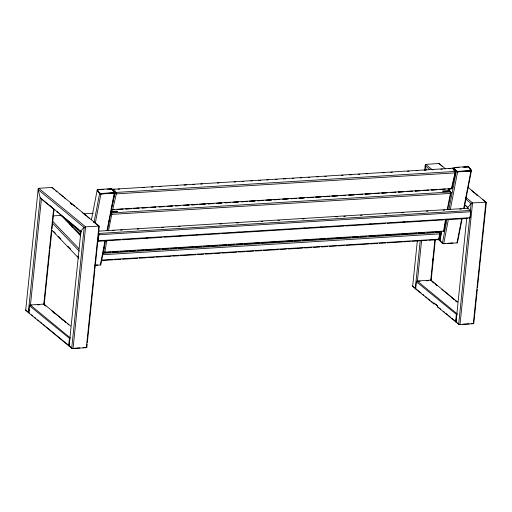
<?xml version="1.0" encoding="UTF-8"?>
<svg xmlns="http://www.w3.org/2000/svg" width="512" height="512" viewBox="0 0 512 512"><rect width="100%" height="100%" fill="white"/><g stroke="black" fill="none" stroke-linecap="round" stroke-linejoin="round"><path stroke-width="0.77" d="M444.102 230.976L444.563 227.802M60.858 215.872L61.03 215.309L80.755 235.859M98.758 234.387L98.138 240.576M470.573 211.36L470.259 214.566M447.744 209.357L448.166 206.95M453.318 168.602A1.043 0.774 -34.6 0 0 452.595 168.218L113.894 189.197A1.043 0.774 -34.6 0 0 112.749 190.125L112.768 189.728L113.12 190.662M451.942 188.32L453.766 180.096M29.274 312.794A1.005 0.333 5.9 0 1 28.326 312.512L25.69 310.342L38.208 188.698L38.752 188.282L52.077 187.456L54.483 189.658M28.326 312.512L40.186 197.76L38.163 189.619L84.186 227.501L71.712 348.218A1.005 0.333 5.9 0 0 73.037 348.506L86.355 347.68A1.005 0.333 5.9 0 0 86.848 347.283L87.168 344.186M69.894 338.323L69.037 345.683L68.659 345.709L28.742 312.858L29.478 305.754A0.794 0.672 -50.5 0 1 30.272 304.96L43.974 304.115L70.586 326.016M29.286 311.251L29.446 309.677M30.099 305.389L30.272 304.96L70.189 337.811M30.387 305.69L41.414 198.989L40.186 197.76L80.934 231.296L69.075 346.048L71.712 348.218M43.789 304.07L53.594 209.229M43.936 304.506L43.974 304.115A0.794 0.672 -50.5 0 1 44.614 304.813L45.824 305.811M44.256 303.923L49.318 254.963M49.395 254.202L49.792 250.374M49.946 248.845L51.373 235.072M51.45 234.31L51.846 230.483M52.006 228.954L53.978 209.824M68.659 345.709L69.389 338.605A0.794 0.672 -50.5 0 1 69.907 337.888M73.037 348.506L85.606 226.848L38.752 188.282M86.355 347.68L98.931 226.022L52.077 187.456M87.328 342.643L94.848 269.901M95.008 268.352L97.965 239.718M98.125 238.17L98.445 235.078M98.605 233.53L99.226 226.042L85.606 226.848C83.565 227.309 80.896 230.31 81.03 231.814M120.838 239.891L97.798 241.318A1.005 0.422 86.5 0 0 98.31 240.723L98.931 234.758A1.005 0.422 86.5 0 0 98.611 233.472L470.426 210.445A1.005 0.422 86.5 0 1 470.746 211.731L470.125 217.696A1.005 0.422 86.5 0 1 469.613 218.291M415.84 288.774A1.005 0.333 5.9 0 1 415.277 288.55L412.64 286.381L417.357 240.723M424.634 170.304L425.395 164.429L439.027 163.494L440.256 164.723M415.277 288.55L420.179 241.12M434.374 303.078L433.914 303.891L415.693 288.89L416.429 281.792A0.794 0.672 -50.5 0 1 417.222 280.998L430.925 280.147L457.536 302.048M417.184 281.389L417.222 280.998L457.139 313.85M417.338 281.722L421.587 240.621M430.739 280.109L434.906 239.802M432.883 260.096L433.043 258.566M431.206 279.962L432.314 269.254M432.39 268.486L434.368 249.363M434.445 248.595L435.315 240.179M433.914 303.891L433.997 303.104L437.466 305.958L437.389 306.746L455.61 321.741L455.987 321.722L456.314 318.56M455.61 321.741L456.339 314.637A0.794 0.672 -50.5 0 1 456.858 313.926M456.474 316.986L456.966 314.278M473.798 323.322A1.005 0.333 5.9 0 1 473.306 323.718L459.987 324.544A1.005 0.333 5.9 0 1 458.662 324.256L456.026 322.086L466.778 218.042M467.725 208.864L467.885 207.334L471.136 203.539L472.192 202.944L486.374 202.195L482.598 238.195M458.662 324.256L469.619 218.24M470.259 212.051L471.136 203.539L465.824 199.168M469.952 217.549L470.106 216.058M459.987 324.544L472.557 202.88L465.952 197.446M473.306 323.718L485.882 202.054L468.461 187.718M476.378 294.714L476.538 293.165M473.882 322.547L475.802 303.974M475.878 303.2L477.318 289.274M477.478 287.725L477.875 283.853M477.958 283.078L479.955 263.731M480.038 262.957L482.438 239.744M61.075 215.782L61.37 215.347M70.125 224.928L70.259 224.045A1.043 0.851 -43.8 0 1 70.848 223.194M71.366 226.195L71.629 224.429A1.043 0.442 86.5 0 0 71.533 223.386M72.243 227.13L72.435 225.843L79.994 234.189A1.043 0.422 8.3 0 0 80.57 234.483M79.866 235.072L79.994 234.189A1.043 0.851 -43.8 0 1 80.589 233.344M436.608 239.795L438.195 239.699A1.043 0.442 86.5 0 0 438.758 239.194L439.539 233.894A1.043 0.422 8.3 0 0 440.058 233.395L440.096 233.133A1.043 0.851 -43.8 0 0 439.251 232.506L438.406 231.622M439.29 239.072L439.411 237.811M439.539 236.928L439.93 234.278M104.896 243.309L103.59 252.077M106.72 240.934L104.877 252.096A1.043 0.442 86.5 0 1 104.307 252.557A1.043 0.832 -41.4 0 1 103.514 251.686L103.405 251.558M445.421 219.955L443.578 231.123A1.043 0.442 86.5 0 1 443.117 231.674M444.678 227.104L445.946 219.424M91.443 219.757L97.139 190.342A1.005 0.474 11 0 1 97.658 189.786L103.923 189.395M97.459 190.496L97.53 190.131A1.126 0.538 11 0 1 98.112 189.504L110.829 188.717A1.126 0.538 11 0 1 112.288 189.222L114.451 192.422A1.126 0.538 11 0 1 113.869 193.05L101.152 193.837A1.126 0.538 11 0 1 99.693 193.338L97.459 190.496A1.126 0.538 11 0 1 98.042 189.869M93.971 222.733L99.629 193.517L97.139 190.342M99.693 193.338L97.53 190.131M95.277 223.149L100.934 193.958L114.253 193.133A1.005 0.474 11 0 0 114.771 192.576L112.282 189.402A1.005 0.474 11 0 0 110.976 188.96L107.059 189.203M101.152 193.837L101.222 193.472L113.939 192.685A1.126 0.538 11 0 0 114.522 192.058M109.165 189.178L110.758 189.082L110.829 188.717M112.288 189.222L112.218 189.581A1.126 0.538 11 0 0 111.821 189.286M113.869 193.05L113.939 192.685M94.848 265.331L100.333 264.986L104.973 241.037M107.002 230.56L114.253 193.133M105.478 240.531L100.832 264.506A1.005 0.41 8.3 0 1 100.333 264.992M107.366 230.79L112.301 205.312M112.448 204.563L114.771 192.576M441.05 234.522L439.949 240.205L439.379 240.237L440.621 233.85A1.005 0.806 -42.1 0 1 441.67 232.896L440.64 231.821M462.157 218.445L457.51 242.419A1.005 0.41 8.3 0 1 457.011 242.899L443.686 243.725A1.005 0.41 8.3 0 1 442.374 243.354L439.789 240.666L441.542 231.61M449.434 190.88L449.869 188.614M453.523 169.76L453.818 168.25A1.005 0.474 11 0 1 454.33 167.693L459.034 167.405M454.138 168.41L454.208 168.045A1.126 0.538 11 0 1 454.784 167.418L467.501 166.63A1.126 0.538 11 0 1 468.966 167.13L471.123 170.33A1.126 0.538 11 0 1 470.547 170.957L457.83 171.75A1.126 0.538 11 0 1 456.365 171.245L454.138 168.41A1.126 0.538 11 0 1 454.445 167.821M442.374 243.354L447.014 219.379M448.902 209.638L456.307 171.424L453.818 168.25M456.365 171.245L454.208 168.045M443.686 243.725L448.326 219.776M450.355 209.293L457.606 171.872L470.931 171.046A1.005 0.474 11 0 0 471.443 170.49L468.954 167.315A1.005 0.474 11 0 0 467.654 166.867M457.83 171.75L457.901 171.386L470.618 170.598A1.126 0.538 11 0 0 471.194 169.971M468.966 167.13L468.896 167.494A1.126 0.538 11 0 0 468.73 167.334M470.547 170.957L470.618 170.598M457.011 242.899L461.651 218.95M463.68 208.467L470.931 171.046M464.186 207.949L464.48 206.451M464.621 205.702L471.443 170.49M108.787 221.984L109.062 220.64M108.461 230.752A1.043 0.442 86.5 0 0 108.518 230.534L111.77 214.381A1.043 0.442 86.5 0 0 111.539 212.947L110.886 212.096L117.51 211.686L117.101 211.155L110.483 211.565M448.301 206.272L451.059 192.576M111.974 206.406L114.976 193.357A1.043 0.774 -34.6 0 1 116.128 192.429L454.822 171.456A1.043 0.774 -34.6 0 1 455.571 172.269L454.97 174.874M453.914 179.443L454.816 175.526M448.429 188.998L450.816 188.851A1.043 0.442 86.5 0 0 451.411 188.557L455.021 172.902A1.043 0.544 13 0 0 455.571 172.269L455.629 172.045M441.203 233.747L441.587 233.466M29.984 305.472L29.478 305.754L69.773 338.579M451.091 192.717L451.008 192.813A1.043 0.506 11.4 0 1 450.464 193.408L447.219 209.562A1.043 0.506 11.4 0 0 447.757 208.966L447.802 209.293M417.05 281.427L416.429 281.792L456.723 314.618M70.483 223.904L65.178 218.746M110.643 213.805L110.413 213.907A1.043 0.506 11.4 0 0 111.77 214.381L450.464 193.408A1.043 0.442 86.5 0 0 450.24 191.974L111.539 212.947A1.043 0.8 -37.4 0 0 110.413 213.907L110.656 213.958M115.213 193.274L114.605 192.819M86.368 347.514L83.046 347.731M462.95 167.162L466.867 166.918M101.222 189.67L103.603 189.523M456.307 167.68L458.688 167.533M464.256 167.187L467.43 166.995M118.067 189.19L119.661 189.094M142.714 187.667L144.307 187.565M151.462 187.123L153.05 187.027M159.411 186.63L161.005 186.534M176.109 185.6L177.696 185.498M184.058 185.107L186.445 184.96M192.806 184.563L194.394 184.467M200.755 184.07L202.349 183.974M217.453 183.04L219.04 182.938M234.15 182.003L235.738 181.907M242.099 181.51L243.693 181.414M250.848 180.973L252.435 180.87M258.797 180.48L260.384 180.378M266.746 179.987L268.339 179.885M275.494 179.443L277.082 179.347M283.443 178.95L285.83 178.803M292.192 178.406L293.779 178.31M300.141 177.92L301.728 177.818M308.09 177.427L309.683 177.325M316.838 176.883L318.426 176.787M324.787 176.39L326.374 176.294M341.485 175.354L343.072 175.258M349.434 174.867L351.821 174.714M358.182 174.323L359.77 174.227M366.131 173.83L367.718 173.734M382.829 172.794L384.416 172.698M390.778 172.301L392.371 172.205M407.475 171.27L409.062 171.174M416.218 170.726L417.811 170.63M424.173 170.234L425.76 170.138M432.122 169.741L433.709 169.645M440.87 169.203L442.458 169.101M448.819 168.71L450.406 168.608M100.768 193.747L114.093 192.928M457.446 171.661L470.765 170.835M111.642 209.811L114.029 209.664M117.21 209.472L121.978 209.171M125.952 208.928L130.726 208.634M133.907 208.435L138.675 208.141M141.856 207.942L147.424 207.597M150.605 207.398L155.373 207.104M159.347 206.861L163.322 206.611M167.296 206.368L172.07 206.074M175.251 205.875L180.019 205.581M183.2 205.382L188.768 205.037M191.949 204.838L196.717 204.544M199.898 204.346L204.666 204.051M207.846 203.859L213.414 203.514M216.595 203.315L221.363 203.021M225.338 202.771L230.112 202.477M233.286 202.278L238.061 201.984M241.242 201.786L246.01 201.491M249.984 201.248L254.758 200.954M257.939 200.755L262.707 200.461M265.888 200.262L271.456 199.917M273.837 199.77L278.611 199.475M282.586 199.226L287.354 198.931M291.328 198.688L296.102 198.394M299.283 198.195L304.051 197.901M307.232 197.702L312.794 197.357M315.974 197.158L320.749 196.864M323.93 196.666L328.698 196.371M331.878 196.173L337.446 195.834M340.627 195.635L345.395 195.341M348.576 195.142L354.138 194.797M357.318 194.598L362.093 194.304M365.274 194.106L370.042 193.811M373.222 193.613L378.79 193.267M381.965 193.075L386.739 192.781M391.507 192.48L395.482 192.237M398.662 192.038L403.437 191.744M406.618 191.546L411.386 191.251M415.36 191.008L420.128 190.707M423.309 190.515L428.083 190.214M431.264 190.022L436.826 189.677M440.006 189.478L444.781 189.184M114.502 209.677L112.115 209.824A1.043 0.774 -34.6 0 1 111.507 209.613M117.683 209.485L123.245 209.139M125.632 208.992L131.2 208.646M133.581 208.499L139.149 208.154M142.33 207.955L147.891 207.61M150.278 207.462L155.846 207.117M159.027 206.918L164.589 206.579M166.976 206.432L172.544 206.086M175.718 205.888L180.493 205.594M183.674 205.395L189.235 205.05M191.622 204.902L197.19 204.557M199.571 204.41L205.933 204.019M208.32 203.866L213.882 203.526M216.269 203.379L221.837 203.034M225.018 202.835L230.579 202.49M232.966 202.342L238.534 201.997M241.715 201.798L247.277 201.453M249.664 201.306L255.226 200.966M257.613 200.813L263.181 200.474M266.362 200.275L271.923 199.93M274.31 199.782L279.878 199.437M283.053 199.238L288.621 198.893M291.008 198.746L296.57 198.4M298.957 198.253L304.525 197.914M307.706 197.715L313.267 197.37M315.654 197.222L321.216 196.877M323.603 196.73L329.965 196.333M332.352 196.186L337.914 195.84M341.094 195.648L345.869 195.347M349.05 195.155L354.611 194.81M356.998 194.662L362.56 194.317M364.947 194.17L371.309 193.773M373.696 193.626L379.258 193.28M381.645 193.133L387.213 192.787M390.387 192.595L395.955 192.25M398.342 192.102L403.904 191.757M407.085 191.558L412.653 191.213M415.04 191.066L420.602 190.72M422.989 190.573L428.557 190.227M431.731 190.035L437.299 189.69M439.686 189.542L445.248 189.197M449.946 191.424A1.043 0.8 -37.4 0 0 449.178 190.586L442.56 190.995L442.963 191.533L449.587 191.123A1.043 0.8 -37.4 0 1 450.355 191.962M84.39 213.818L93.139 213.274M52.992 215.904L61.133 215.405M98.355 231.155L467.789 208.275L470.426 210.445M112.614 230.656L114.208 230.56M120.563 230.17L122.15 230.067M137.242 229.133L138.835 229.037M161.875 227.61L163.462 227.507M178.56 226.573L180.147 226.477M219.872 224.019L221.459 223.917M236.55 222.982L238.144 222.886M261.184 221.459L262.771 221.357M277.869 220.422L279.456 220.326M302.496 218.899L304.083 218.803M335.866 216.832L337.453 216.736M343.808 216.339L345.395 216.243M360.493 215.309L362.08 215.213M385.12 213.786L386.707 213.683M401.805 212.749L403.392 212.653M426.432 211.226L428.019 211.123M443.117 210.189L444.704 210.093M459.802 209.158L461.389 209.062M98.931 234.758L470.746 211.731M98.31 240.723L470.125 217.696M138.355 238.419L139.949 238.317M146.304 237.926L147.891 237.83M179.667 235.859L181.261 235.763M196.352 234.829L197.946 234.726M204.301 234.336L205.888 234.234M237.664 232.269L239.258 232.166M262.298 230.746L263.885 230.643M278.982 229.709L280.57 229.613M303.61 228.186L305.197 228.083M320.294 227.149L321.882 227.053M361.606 224.595L363.194 224.493M369.549 224.102L371.136 224M402.918 222.035L404.506 221.933M427.546 220.512L429.133 220.41M460.915 218.445L462.502 218.342M122.426 239.795L162.15 237.338M163.738 237.235L220.147 233.741M221.734 233.645L344.083 226.067M345.677 225.971L385.395 223.507M386.989 223.411L443.392 219.917M444.986 219.821L468.026 218.394M110.669 252.16L104.307 252.557L103.974 252.179M112.256 252.064L118.618 251.667M120.205 251.571L127.36 251.13M128.954 251.027L135.315 250.637M137.696 250.49L144.058 250.093M145.651 249.997L152.013 249.6M153.6 249.504L159.962 249.107M162.349 248.96L168.704 248.57M170.298 248.467L176.659 248.077M178.246 247.974L185.402 247.533M186.995 247.437L193.357 247.04M194.944 246.944L201.306 246.547M203.693 246.4L210.048 246.01M211.642 245.907L217.203 245.562M219.59 245.414L226.746 244.973M228.339 244.877L234.694 244.48M236.288 244.384L242.65 243.987M244.237 243.891L251.392 243.45M252.986 243.347L259.347 242.957M261.728 242.803L268.09 242.413M269.683 242.317L276.038 241.92M277.632 241.824L283.994 241.427M285.581 241.331L292.736 240.883M294.33 240.787L300.691 240.397M302.278 240.294L309.434 239.853M311.027 239.757L317.382 239.36M318.976 239.264L325.338 238.867M327.718 238.72L334.08 238.323M335.674 238.227L342.029 237.83M343.622 237.734L350.778 237.293M352.365 237.19L358.726 236.8M360.32 236.704L366.682 236.307M369.062 236.16L375.424 235.763M377.018 235.667L383.373 235.27M384.966 235.174L392.122 234.733M393.709 234.63L400.07 234.24M401.664 234.138L408.026 233.747M409.613 233.651L416.768 233.203M418.362 233.107L424.717 232.71M427.104 232.563L433.466 232.173M435.053 232.07L441.414 231.68M102.938 253.338L439.251 232.506A1.043 0.442 86.5 0 1 439.539 233.894L102.426 254.771M441.043 233.824L439.072 232.23M101.651 260.07L438.758 239.194A1.043 0.422 8.3 0 0 439.283 238.694L439.341 238.995M101.882 260.525L113.011 259.84M114.605 259.738L120.966 259.347M122.554 259.245L137.658 258.31M139.251 258.214L146.406 257.773M147.994 257.67L154.355 257.28M155.949 257.178L162.31 256.787M163.898 256.685L171.053 256.243M172.646 256.147L179.002 255.75M180.595 255.654L195.699 254.72M197.293 254.618L203.654 254.227M205.242 254.125L212.397 253.683M213.99 253.587L220.346 253.19M221.939 253.094L237.043 252.154M238.637 252.058L244.992 251.667M246.586 251.565L253.741 251.123M255.328 251.027L261.69 250.63M263.283 250.534L278.387 249.594M279.981 249.498L286.336 249.101M287.93 249.005L303.034 248.07M304.627 247.974L311.782 247.526M313.37 247.43L319.731 247.034M321.325 246.938L327.68 246.541M329.274 246.445L336.429 246.003M338.016 245.901L344.378 245.51M345.971 245.408L369.024 243.981M370.618 243.885L377.773 243.443M379.36 243.341L385.722 242.95M387.315 242.848L402.419 241.914M404.006 241.818L410.368 241.421M411.962 241.325L419.117 240.883M420.704 240.781L427.066 240.39M428.659 240.288L435.014 239.898M94.675 265.152L97.811 264.96M443.52 243.546L445.088 243.45M447.437 243.302L452.922 242.963M30.234 305.357L31.757 305.261M37.843 304.883L39.366 304.787M417.946 281.344L420.23 281.203M426.317 280.826L428.602 280.685M44.237 304.838L44.614 304.813M28.742 312.858L29.12 312.832M415.693 288.89L420.934 292.87M437.389 306.746L440.8 309.222M74.432 348.269L79.917 347.93M462.95 324.205L469.216 323.821M471.565 323.674L473.133 323.578M70.496 224.058L70.259 224.045A1.043 0.422 8.3 0 0 71.629 224.429M115.219 193.434L114.976 193.357A1.043 0.544 13 0 0 116.32 193.875L455.021 172.902A1.043 0.442 86.5 0 0 454.822 171.456L452.595 168.218A1.043 0.442 86.5 0 0 452.154 168.154M415.789 288.602L413.018 286.355M72.224 348.269L69.453 346.029M467.981 207.853L464.794 204.794M439.027 163.494L445.632 168.934M440.845 165.21L442.611 166.662M471.526 190.458L474.477 192.89M475.654 193.856L477.427 195.315M482.733 199.686L486.272 202.598M473.146 192L474.336 192.979M476.128 194.458L477.318 195.437M425.702 164.32L432.314 169.754M429.837 169.542L425.114 165.658L426.221 170.099M465.254 205.389L467.674 207.379M432.173 281.35L433.984 282.842M435.194 283.84L437.011 285.331M441.85 289.312L451.52 297.28M452.128 297.773L453.939 299.27M455.149 300.262L456.966 301.754M432.096 281.536L433.907 283.034M435.725 284.525L436.934 285.523M452.051 297.965L453.862 299.456M455.68 300.947L456.89 301.946M435.533 304.032L437.267 305.459M422.752 294.368L423.968 295.366M425.792 296.87L427.008 297.869M428.224 298.867L430.042 300.365M431.258 301.37L434.298 303.866M443.232 311.219L444.448 312.224M445.664 313.222L447.482 314.72M448.698 315.718L450.522 317.222M451.738 318.221L455.987 321.722M457.459 322.931L459.04 324.237M59.2 193.542L63.334 196.941M64.512 197.914L65.696 198.88M71.002 203.251L74.541 206.17M76.314 207.622L77.491 208.595M82.214 212.48L83.392 213.453M83.981 213.939L86.342 215.878M87.526 216.851L89.293 218.31M93.421 221.709L98.144 225.594M55.789 190.938L56.979 191.917M70.694 203.206L71.885 204.186M85.005 214.982L86.195 215.962M70.624 203.277L71.808 204.25M50.445 205.862L51.68 206.88M51.04 206.483L52.262 207.488M57.139 211.507L58.362 212.512M41.414 198.989L54.72 209.939M57.139 211.93L58.349 212.922M59.558 213.92L78.304 229.35M80.115 230.842L81.325 231.84M51.872 310.79L65.779 322.234M67.597 323.731L68.806 324.723M44.538 305.005L45.747 305.997M52.704 311.808L54.515 313.299M61.472 318.944L63.283 320.435M64.493 321.427L65.702 322.426M28.704 312.493L26.016 310.24M31.578 314.854L32.806 315.866M34.65 317.382L35.878 318.394M37.722 319.91L38.95 320.922M40.173 321.933L42.016 323.443M43.245 324.454L45.088 325.971M46.317 326.982L69.037 345.683M100.141 193.6L99.181 192.435M440.166 240.64L442.752 243.334M438.285 239.091L439.379 240.237M74.726 226.566L81.075 233.184A1.043 0.851 -43.8 0 0 80.826 233.235M52.461 221.075L78.797 248.525M52.966 223.648L79.296 251.091M53.638 231.405L55.283 233.12M58.573 236.55L60.768 238.842M67.904 246.278L70.65 249.133M77.235 256L78.33 257.146M51.968 230.298L78.861 258.323M469.786 168.627L471.123 170.33M469.824 168.922L471.117 170.624M455.443 169.818L456.269 170.874M113.555 191.283L114.451 192.422M448.16 189.254L449.178 190.586M449.338 190.624L450.573 192.243M450.79 192.531L451.008 192.813A1.043 0.8 -37.4 0 0 450.24 191.974M453.344 169.03L454.086 170.112M454.458 170.65L455.2 171.725M451.859 187.77L452 188.256M450.707 188.698L450.816 188.851A1.043 0.774 -34.6 0 0 451.962 187.923A1.043 0.544 13 0 1 451.411 188.557L112.717 209.536A1.043 0.442 86.5 0 1 112.115 209.824L112.006 209.67M113.491 191.2L114.234 192.282M448.538 189.51L448.723 189.824L448.589 189.44M103.654 252.058L103.514 251.686A1.043 0.454 9.4 0 0 104.877 252.096L443.578 231.123A1.043 0.454 9.4 0 0 444.179 230.714M112.749 189.696A1.043 0.544 13 0 1 113.299 189.491A1.043 0.442 86.5 0 1 113.894 189.197L116.128 192.429A1.043 0.442 86.5 0 1 116.32 193.875L112.717 209.536A1.043 0.544 13 0 1 111.373 209.018L111.494 209.402M444.16 230.899L444.102 230.592A1.043 0.832 -41.4 0 1 443.258 231.533M111.373 209.018L111.43 209.402M25.69 310.342A1.005 0.333 5.9 0 1 25.869 309.99M69.075 346.048A1.005 0.333 5.9 0 1 69.248 345.696M100.934 193.958A1.005 0.474 11 0 1 99.629 193.517M110.758 189.082A1.126 0.538 11 0 1 111.533 189.178M101.222 193.472A1.126 0.538 11 0 1 99.757 192.973M439.283 238.694A1.043 0.851 -43.8 0 1 439.085 239.174M438.906 239.379A1.043 0.851 -43.8 0 1 438.195 239.699M112.749 190.125A1.043 0.544 13 0 1 112.678 189.971M452.787 168.64A1.043 0.544 13 0 1 453.018 168.749M467.341 208.538A1.005 0.422 86.5 0 1 467.789 208.275M448.198 189.005A1.043 0.8 -37.4 0 1 448.736 189.594M108.518 230.534A1.043 0.506 11.4 0 1 107.302 230.195M448.16 189.466A1.043 0.506 11.4 0 1 448.589 189.69M72.947 225.517A1.043 0.442 86.5 0 0 72.896 225.747A1.043 0.422 8.3 0 0 72.371 226.246A1.043 0.851 -43.8 0 1 73.459 225.242M412.64 286.381A1.005 0.333 5.9 0 1 412.819 286.029M456.026 322.086A1.005 0.333 5.9 0 1 456.518 321.69M430.925 280.147A0.794 0.672 -50.5 0 1 431.565 280.851M439.789 240.666A1.005 0.41 8.3 0 1 439.981 240.23M457.606 171.872A1.005 0.474 11 0 1 456.307 171.424M457.901 171.386A1.126 0.538 11 0 1 456.435 170.886M467.738 166.995A1.126 0.538 11 0 1 468.358 167.136"/></g></svg>
